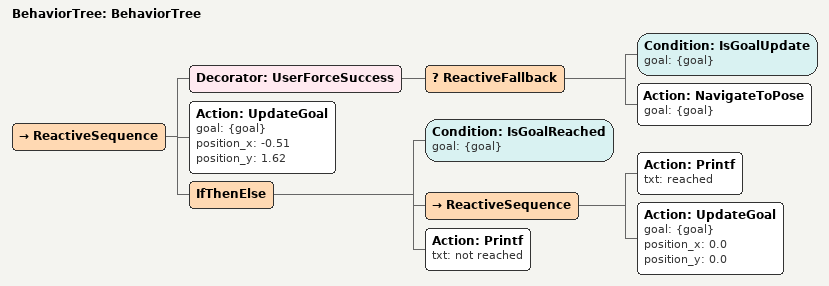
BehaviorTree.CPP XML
<?xml version="1.0"?>
<root main_tree_to_execute="BehaviorTree">
    <BehaviorTree ID="BehaviorTree">
        <ReactiveSequence>
            <Decorator ID="UserForceSuccess">
                <ReactiveFallback>
                    <Condition ID="IsGoalUpdate" goal="{goal}"/>
                    <Action ID="NavigateToPose" goal="{goal}"/>
                </ReactiveFallback>
            </Decorator>
            <Action ID="UpdateGoal" goal="{goal}" position_x="-0.51" position_y="1.62"/>
            <IfThenElse>
                <Condition ID="IsGoalReached" goal="{goal}"/>
                <ReactiveSequence>
                    <Action ID="Printf" txt="reached"/>
                    <Action ID="UpdateGoal" goal="{goal}" position_x="0.0" position_y="0.0"/>
                </ReactiveSequence>
                <Action ID="Printf" txt="not reached"/>
            </IfThenElse>
        </ReactiveSequence>
    </BehaviorTree>
</root>
